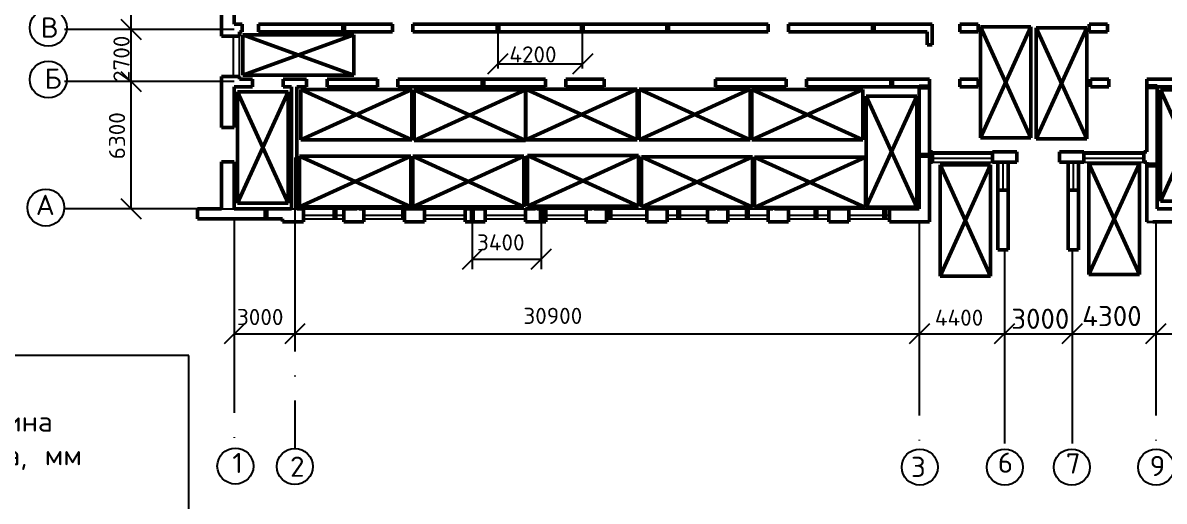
# Model space of a CAD drawing. Header units: millimetres. Extents: x 707 to 5070, y -235 to 1028.
# Drawn here: x 3931 to 4072.2, y 105.2 to 164.4 of the extents above; entities that cross this region are included whole.
import ezdxf

# ---------------------------------------------------------------- set-up
doc = ezdxf.new("R2010")
doc.units = ezdxf.units.MM
doc.linetypes.add('ACAD_ISO04W100', pattern=[30, 24, -3, 0, -3])

msp = doc.modelspace()

# ---------------------------------------------------------------- linework, layer by layer
for p, q in [((3944.4236, 141.3993), (3944.4236, 201.4243)), ((3943.1736, 164.8493), (3945.6736, 162.3493)), ((3960.1947, 164.2493), (3970.6947, 164.2493)), ((3979.2947, 164.2493), (3989.7947, 164.2493)), ((4000.2947, 164.2493), (4010.7947, 164.2493)), ((3957.0947, 157.7743), (3957.0947, 162.7743)), ((3957.8447, 157.7743), (3957.8447, 162.7743)), ((3989.7947, 163.2993), (4000.2947, 163.2993)), ((3989.7947, 163.2993), (3989.7947, 158.7543)), ((4000.2947, 158.7543), (4000.2947, 163.2993)), ((4025.7697, 163.2993), (4036.2697, 163.2993)), ((3991.0447, 160.5698), (3988.5447, 158.0698)), ((4001.5447, 160.5698), (3999.0447, 158.0698)), ((3943.1736, 158.3993), (3945.6736, 155.8993)), ((3989.7947, 159.3198), (4000.2947, 159.3198)), ((3977.4447, 157.4493), (3987.9447, 157.4493)), ((4027.9947, 157.4493), (4038.4947, 157.4493)), ((4043.2197, 157.4493), (4043.2197, 157.1493)), ((4043.2197, 156.4993), (4043.2197, 156.9993)), ((4043.2197, 156.4993), (4043.2197, 156.7493)), ((4016.7447, 156.4993), (4016.9447, 156.4993)), ((4043.2197, 156.4993), (4043.2197, 147.9993)), ((4043.5947, 148.4493), (4051.0197, 148.4493)), ((4062.2947, 148.4493), (4069.7197, 148.4493)), ((4051.0197, 148.1743), (4043.5947, 148.1743)), ((4043.5947, 147.6743), (4051.0197, 147.6743)), ((4043.5947, 147.1743), (4051.0197, 147.1743)), ((4052.3072, 143.6993), (4052.3072, 147.1743)), ((4061.0072, 143.6993), (4061.0072, 147.1743)), ((4069.7197, 148.1743), (4062.2947, 148.1743)), ((4062.2947, 147.6743), (4069.7197, 147.6743)), ((4062.2947, 147.1743), (4069.7197, 147.1743)), ((3943.1736, 142.6493), (3945.6736, 140.1493)), ((3955.5947, 141.3993), (3957.1947, 141.3993)), ((3961.1447, 141.3993), (3969.6447, 141.3993)), ((3965.7447, 141.3993), (3970.7447, 141.3993)), ((3969.6447, 141.3993), (3978.1447, 141.3993)), ((3973.2447, 141.3993), (3978.2447, 141.3993)), ((3978.1447, 141.3993), (3986.6447, 141.3993)), ((3980.7447, 141.3993), (3985.7447, 141.3993)), ((3986.6447, 141.3993), (3995.1447, 141.3993)), ((3988.2447, 141.3993), (3993.2447, 141.3993)), ((3995.1447, 141.3993), (4003.6447, 141.3993)), ((3995.7447, 141.3993), (4000.7447, 141.3993)), ((4003.2447, 141.3993), (4008.2447, 141.3993)), ((4003.6447, 141.3993), (4012.1447, 141.3993)), ((4010.7447, 141.3993), (4015.7447, 141.3993)), ((4012.1447, 141.3993), (4020.6447, 141.3993)), ((4018.2447, 141.3993), (4023.2447, 141.3993)), ((4020.6447, 141.3993), (4029.1447, 141.3993)), ((4025.7447, 141.3993), (4030.7447, 141.3993)), ((4029.1447, 141.3993), (4037.6447, 141.3993)), ((4033.2447, 141.3993), (4038.2447, 141.3993)), ((3952.6447, 140.1357), (3961.1447, 140.1357)), ((3965.7447, 140.5993), (3970.7447, 140.5993)), ((3970.7447, 140.1243), (3965.7447, 140.1243)), ((3973.2447, 140.5993), (3978.2447, 140.5993)), ((3978.2447, 140.1243), (3973.2447, 140.1243)), ((3980.7447, 140.5993), (3985.7447, 140.5993)), ((3985.7447, 140.1243), (3980.7447, 140.1243)), ((3986.6447, 139.7993), (3986.6447, 133.9011)), ((3988.2447, 140.5993), (3993.2447, 140.5993)), ((3993.2447, 140.1243), (3988.2447, 140.1243)), ((3995.1447, 139.7993), (3995.1447, 133.9011)), ((3995.7447, 140.5993), (4000.7447, 140.5993)), ((4000.7447, 140.1243), (3995.7447, 140.1243)), ((4003.2447, 140.5993), (4008.2447, 140.5993)), ((4008.2447, 140.1243), (4003.2447, 140.1243)), ((4010.7447, 140.5993), (4015.7447, 140.5993)), ((4015.7447, 140.1243), (4010.7447, 140.1243)), ((4018.2447, 140.5993), (4023.2447, 140.5993)), ((4023.2447, 140.1243), (4018.2447, 140.1243)), ((4025.7447, 140.5993), (4030.7447, 140.5993)), ((4030.7447, 140.1243), (4025.7447, 140.1243)), ((4033.2447, 140.5993), (4038.2447, 140.5993)), ((4038.2447, 140.1243), (4033.2447, 140.1243)), ((3987.8947, 136.3954), (3985.3947, 133.8954)), ((3996.3947, 136.3954), (3993.8947, 133.8954)), ((3986.6447, 135.1454), (3995.1447, 135.1454)), ((3958.4447, 127.1592), (3955.9447, 124.6592)), ((3965.9447, 127.1592), (3963.4447, 124.6592)), ((4043.1947, 127.1592), (4040.6947, 124.6592)), ((4053.7197, 127.1592), (4051.2197, 124.6592)), ((4062.0947, 127.1592), (4059.5947, 124.6592)), ((4072.4447, 127.1592), (4069.9447, 124.6592)), ((3957.1947, 125.9092), (4142.0947, 125.9092)), ((3951.558, 123.2526), (3817.8326, 123.2526)), ((3951.558, 13.882), (3951.558, 123.2526))]:
    msp.add_line(p, q)
at = {"lineweight": 50}
for p, q in [((3955.5947, 162.7743), (3955.5947, 168.6743)), ((3957.1947, 168.6743), (3957.1947, 164.2493)), ((3958.1697, 164.2493), (3957.1947, 164.2493)), ((3958.1697, 163.2993), (3958.1697, 164.2493)), ((3976.7697, 164.2493), (3960.1947, 164.2493)), ((3960.1947, 164.2493), (3960.1947, 163.2993)), ((3962.9447, 164.2493), (3962.7822, 164.2493)), ((3976.7697, 163.2993), (3976.7697, 164.2493)), ((3979.2947, 164.2493), (4023.2447, 164.2493)), ((3979.2947, 163.2993), (3979.2947, 164.2493)), ((4023.2447, 164.2493), (4023.2447, 163.2993)), ((4025.7697, 164.2493), (4043.5447, 164.2493)), ((4025.7697, 163.2993), (4025.7697, 164.2493)), ((4026.4197, 164.2493), (4026.2197, 164.2493)), ((4042.0697, 164.2493), (4041.8697, 164.2493)), ((4043.5447, 163.2993), (4043.5447, 164.2493)), ((4046.9697, 164.2493), (4049.2197, 164.2493)), ((4046.9697, 163.2993), (4046.9697, 164.2493)), ((4048.1697, 164.2493), (4048.3697, 164.2493)), ((4049.2197, 164.2493), (4049.2197, 163.2993)), ((4049.517, 163.9122), (4055.767, 163.9122)), ((4049.517, 150.1622), (4049.517, 163.9122)), ((4049.517, 163.9122), (4055.767, 150.1622)), ((4055.767, 163.9122), (4049.517, 150.1622)), ((4055.767, 163.9122), (4055.767, 150.1622)), ((4056.409, 163.8101), (4062.659, 163.8101)), ((4056.409, 150.0601), (4056.409, 163.8101)), ((4056.409, 163.8101), (4062.659, 150.0601)), ((4062.659, 163.8101), (4056.409, 150.0601)), ((4062.659, 163.8101), (4062.659, 150.0601)), ((4062.9697, 164.2493), (4062.9697, 163.2993)), ((4064.7197, 164.2493), (4062.9697, 164.2493)), ((4065.2197, 164.2493), (4064.7197, 164.2493)), ((4065.2197, 163.2993), (4065.2197, 164.2493)), ((4065.2197, 163.2993), (4065.2197, 164.2493)), ((3955.5947, 162.7743), (3957.8447, 162.7743)), ((3955.5947, 162.7743), (3955.5947, 162.7743)), ((3957.1947, 162.7743), (3955.5947, 162.7743)), ((3957.8447, 163.2993), (3958.1697, 163.2993)), ((3957.8447, 162.7743), (3957.8447, 163.2993)), ((3972.0055, 162.9381), (3958.2555, 162.9381)), ((3958.2555, 162.9381), (3958.2555, 157.9491)), ((3958.2555, 157.9491), (3972.0055, 162.9381)), ((3958.2555, 162.9381), (3972.0055, 157.9381)), ((3960.1947, 163.2993), (3976.7697, 163.2993)), ((3972.0055, 157.9381), (3972.0055, 162.9381)), ((4023.2447, 163.2993), (3979.2947, 163.2993)), ((4042.9197, 163.2993), (4025.7697, 163.2993)), ((4042.9197, 163.2993), (4042.9197, 161.6993)), ((4043.5447, 161.6993), (4043.5447, 163.2993)), ((4046.9697, 163.4993), (4046.9697, 163.2993)), ((4049.2197, 163.2993), (4046.9697, 163.2993)), ((4062.9697, 163.2993), (4062.9697, 163.4993)), ((4062.9697, 163.2993), (4065.2197, 163.2993)), ((4062.9697, 163.2993), (4065.2197, 163.2993)), ((4042.9197, 161.6993), (4043.5447, 161.6993)), ((3955.5947, 151.4493), (3955.5947, 157.7743)), ((3955.5947, 157.7743), (3955.5947, 151.4493)), ((3957.8447, 157.7743), (3955.5947, 157.7743)), ((3957.8447, 157.7743), (3955.8447, 157.7743)), ((3957.8447, 157.7743), (3957.0947, 157.7743)), ((3957.8447, 157.7743), (3957.3447, 157.7743)), ((3957.8447, 157.4493), (3957.8447, 157.7743)), ((3959.4697, 157.4493), (3957.8447, 157.4493)), ((3958.2576, 157.9381), (3972.0076, 157.9381)), ((3959.4697, 157.4493), (3959.4697, 156.4993)), ((3963.2447, 157.4493), (3966.1447, 157.4493)), ((3963.2447, 156.4993), (3963.2447, 157.4493)), ((3966.1447, 157.4493), (3966.1447, 156.4993)), ((3968.6697, 157.4493), (3974.9197, 157.4493)), ((3968.6697, 156.4993), (3968.6697, 157.4493)), ((3974.9197, 157.4493), (3974.9197, 156.4993)), ((3977.4447, 157.4493), (3995.6947, 157.4493)), ((3977.4447, 156.4993), (3977.4447, 157.4493)), ((3995.6947, 157.4493), (3995.6947, 156.4993)), ((3998.2197, 157.4493), (4002.9697, 157.4493)), ((3998.2197, 156.4993), (3998.2197, 157.4493)), ((4002.9697, 157.4493), (4002.9697, 156.4993)), ((4016.7197, 157.4493), (4016.7197, 156.4993)), ((4025.4697, 157.4493), (4016.7197, 157.4493)), ((4025.4697, 157.4493), (4025.4697, 156.4993)), ((4027.9947, 157.4493), (4043.2197, 157.4493)), ((4027.9947, 156.4993), (4027.9947, 157.4493)), ((4043.2197, 157.4493), (4043.2197, 147.1743)), ((4046.9697, 157.4493), (4049.2197, 157.4493)), ((4046.9697, 156.4993), (4046.9697, 157.4493)), ((4049.2197, 157.4493), (4049.2197, 156.4993)), ((4063.1447, 157.4493), (4063.1447, 157.4493)), ((4063.1447, 157.4493), (4063.1447, 156.4993)), ((4065.3947, 157.4493), (4063.1447, 157.4493)), ((4065.3947, 156.4993), (4065.3947, 157.4493)), ((4073.6197, 157.4493), (4070.0947, 157.4493)), ((4070.0947, 157.4493), (4070.0947, 157.4493)), ((4070.0947, 148.4493), (4070.0947, 157.4493)), ((4070.0947, 156.7493), (4070.0947, 156.9993)), ((3957.1947, 156.4993), (3957.1947, 151.4493)), ((3959.4697, 156.4993), (3957.1947, 156.4993)), ((3957.6038, 142.1075), (3957.6038, 155.8575)), ((3957.6038, 155.8575), (3963.8538, 155.8575)), ((3963.8538, 155.8575), (3957.6038, 142.1075)), ((3957.6038, 155.8575), (3963.8538, 142.1075)), ((3964.2947, 156.4993), (3963.2447, 156.4993)), ((3963.8538, 155.8575), (3963.8538, 142.1075)), ((3964.2947, 145.1493), (3964.2947, 156.4993)), ((3964.2947, 141.3993), (3964.2947, 156.4993)), ((3964.9197, 156.4993), (3964.9197, 141.3993)), ((3966.1447, 156.4993), (3964.9197, 156.4993)), ((3979.1731, 156.1622), (3965.4231, 149.9122)), ((3965.4231, 156.1622), (3979.1731, 149.9122)), ((3965.4231, 149.9122), (3965.4231, 156.1622)), ((3965.4231, 156.1622), (3979.1731, 156.1622)), ((3974.9197, 156.4993), (3968.6697, 156.4993)), ((3972.4197, 156.4993), (3972.6197, 156.4993)), ((3995.6947, 156.4993), (3977.4447, 156.4993)), ((3979.1731, 156.1622), (3979.1731, 149.9122)), ((3993.2144, 156.0967), (3979.4644, 149.8467)), ((3979.4644, 156.0967), (3993.2144, 149.8467)), ((3979.4644, 149.8467), (3979.4644, 156.0967)), ((3979.4644, 156.0967), (3993.2144, 156.0967)), ((3993.2144, 156.0967), (3993.2144, 149.8467)), ((4007.0247, 156.1975), (3993.2747, 149.9475)), ((3993.2747, 156.1975), (4007.0247, 149.9475)), ((3993.2747, 149.9475), (3993.2747, 156.1975)), ((3993.2747, 156.1975), (4007.0247, 156.1975)), ((4002.9697, 156.4993), (3998.2197, 156.4993)), ((4007.0247, 156.1975), (4007.0247, 149.9475)), ((4021.0338, 156.1896), (4007.2838, 149.9396)), ((4007.2838, 156.1896), (4021.0338, 149.9396)), ((4007.2838, 149.9396), (4007.2838, 156.1896)), ((4007.2838, 156.1896), (4021.0338, 156.1896)), ((4016.7197, 156.4993), (4025.4697, 156.4993)), ((4021.0338, 156.1896), (4021.0338, 149.9396)), ((4034.9741, 156.1612), (4021.2241, 149.9112)), ((4021.2241, 156.1612), (4034.9741, 149.9112)), ((4021.2241, 149.9112), (4021.2241, 156.1612)), ((4021.2241, 156.1612), (4034.9741, 156.1612)), ((4041.9447, 156.4993), (4027.9947, 156.4993)), ((4034.9741, 156.1612), (4034.9741, 149.9112)), ((4041.6343, 155.3412), (4035.3843, 141.5912)), ((4035.3843, 155.3412), (4041.6343, 141.5912)), ((4035.3843, 141.5912), (4035.3843, 155.3412)), ((4035.3843, 155.3412), (4041.6343, 155.3412)), ((4035.3843, 155.3412), (4041.6343, 155.3412)), ((4041.6343, 155.3412), (4035.3843, 141.5912)), ((4035.3843, 155.3412), (4041.6343, 141.5912)), ((4035.3843, 141.5912), (4035.3843, 155.3412)), ((4041.6343, 155.3412), (4041.6343, 141.5912)), ((4041.6343, 155.3412), (4041.6343, 141.5912)), ((4041.9447, 141.3993), (4041.9447, 156.4993)), ((4047.9197, 156.4993), (4046.9697, 156.4993)), ((4049.2197, 156.4993), (4047.9197, 156.4993)), ((4063.1447, 156.4993), (4065.3947, 156.4993)), ((4071.3697, 156.4993), (4073.6197, 156.4993)), ((4071.3697, 141.3993), (4071.3697, 156.4993)), ((4071.771, 156.1032), (4078.021, 156.1032)), ((4071.771, 142.3532), (4071.771, 156.1032)), ((4071.771, 156.1032), (4078.021, 142.3532)), ((4078.021, 156.1032), (4071.771, 142.3532)), ((3955.5947, 151.4493), (3957.1947, 151.4493)), ((3979.1731, 149.9122), (3965.4231, 149.9122)), ((3993.2144, 149.8467), (3979.4644, 149.8467)), ((4007.0247, 149.9475), (3993.2747, 149.9475)), ((4021.0338, 149.9396), (4007.2838, 149.9396)), ((4034.9741, 149.9112), (4021.2241, 149.9112)), ((4055.767, 150.1622), (4049.517, 150.1622)), ((4062.659, 150.0601), (4056.409, 150.0601)), ((4043.2197, 148.4493), (4043.5947, 148.4493)), ((4043.2197, 147.1743), (4043.2197, 148.4493)), ((4043.5947, 148.4493), (4043.5947, 147.1743)), ((4051.0197, 148.4493), (4052.9447, 148.4493)), ((4051.0197, 147.1743), (4051.0197, 148.4493)), ((4054.0322, 148.4493), (4052.9447, 148.4493)), ((4054.0322, 147.1743), (4054.0322, 148.4493)), ((4059.2822, 147.1743), (4059.2887, 148.4493)), ((4059.2887, 148.4493), (4060.3697, 148.4493)), ((4060.3697, 148.4493), (4062.2947, 148.4493)), ((4062.2947, 148.4493), (4062.2947, 147.1743)), ((4069.7197, 148.4493), (4070.0947, 148.4493)), ((4069.7197, 147.1743), (4069.7197, 148.4493)), ((3957.1947, 147.2243), (3955.5947, 147.2243)), ((3955.5947, 141.3993), (3955.5947, 147.2243)), ((3957.1947, 147.2243), (3957.1947, 141.3993)), ((3965.2819, 141.6396), (3965.2819, 147.8896)), ((3965.2819, 147.8896), (3979.0319, 147.8896)), ((3965.2819, 147.8896), (3979.0319, 141.6396)), ((3979.0319, 147.8896), (3965.2819, 141.6396)), ((3979.0319, 147.8896), (3979.0319, 141.6396)), ((3993.0299, 147.901), (3979.2799, 141.651)), ((3979.2799, 147.901), (3993.0299, 141.651)), ((3979.2799, 141.651), (3979.2799, 147.901)), ((3979.2799, 147.901), (3993.0299, 147.901)), ((3993.0299, 147.901), (3993.0299, 141.651)), ((4007.2036, 147.9809), (3993.4536, 141.7309)), ((3993.4536, 147.9809), (4007.2036, 141.7309)), ((3993.4536, 141.7309), (3993.4536, 147.9809)), ((3993.4536, 147.9809), (4007.2036, 147.9809)), ((4007.2036, 147.9809), (4007.2036, 141.7309)), ((4021.3089, 147.8293), (4007.5589, 141.5793)), ((4007.5589, 147.8293), (4021.3089, 141.5793)), ((4007.5589, 141.5793), (4007.5589, 147.8293)), ((4007.5589, 147.8293), (4021.3089, 147.8293)), ((4021.3089, 147.8293), (4021.3089, 141.5793)), ((4035.2999, 147.7848), (4021.5499, 141.5348)), ((4021.5499, 147.7848), (4035.2999, 141.5348)), ((4021.5499, 141.5348), (4021.5499, 147.7848)), ((4021.5499, 147.7848), (4035.2999, 147.7848)), ((4035.2999, 147.7848), (4035.2999, 141.5348)), ((4043.5947, 147.1743), (4043.2197, 147.1743)), ((4043.2197, 146.8493), (4043.2197, 147.1743)), ((4043.5947, 147.1743), (4043.5947, 147.6743)), ((4051.0197, 147.1743), (4054.0322, 147.1743)), ((4051.6697, 136.3243), (4051.6697, 147.1743)), ((4052.9447, 147.1743), (4052.9447, 143.6993)), ((4052.9447, 147.1743), (4052.9447, 136.3243)), ((4062.2947, 147.1743), (4059.2822, 147.1743)), ((4060.3697, 147.1743), (4060.3697, 136.3243)), ((4061.6447, 147.1743), (4061.6447, 143.6993)), ((4061.6447, 136.3243), (4061.6447, 147.1743)), ((4062.9241, 147.0057), (4069.1741, 147.0057)), ((4062.9241, 133.2557), (4062.9241, 147.0057)), ((4062.9241, 147.0057), (4069.1741, 133.2557)), ((4069.1741, 147.0057), (4062.9241, 133.2557)), ((4069.1741, 147.0057), (4069.1741, 133.2557)), ((4069.7197, 147.6743), (4069.7197, 148.1743)), ((4069.7197, 147.1743), (4070.0947, 147.1743)), ((4070.0947, 147.1743), (4070.0947, 146.8493)), ((4043.2197, 141.0743), (4043.2197, 146.8493)), ((4044.5128, 146.8141), (4050.7628, 146.8141)), ((4044.5128, 133.0641), (4044.5128, 146.8141)), ((4044.5128, 146.8141), (4050.7628, 133.0641)), ((4050.7628, 146.8141), (4044.5128, 133.0641)), ((4050.7628, 146.8141), (4050.7628, 133.0641)), ((4070.0947, 146.8493), (4070.0947, 141.0743)), ((4052.9447, 143.6993), (4051.6697, 143.6993)), ((4061.6447, 143.6993), (4060.3697, 143.6993)), ((3952.6447, 141.3993), (3955.5947, 141.3993)), ((3952.6447, 140.1357), (3952.6447, 141.3993)), ((3957.1947, 141.3993), (3964.2947, 141.3993)), ((3963.8538, 142.1075), (3957.6038, 142.1075)), ((3964.9197, 141.3993), (3965.7447, 141.3993)), ((3979.0319, 141.6396), (3965.2819, 141.6396)), ((3965.7447, 139.7993), (3965.7447, 141.3993)), ((3970.7447, 141.3993), (3972.4197, 141.3993)), ((3970.7447, 141.3993), (3970.7447, 139.7993)), ((3972.6197, 141.3993), (3973.2447, 141.3993)), ((3973.2447, 139.7993), (3973.2447, 141.3993)), ((3978.2447, 141.3993), (3980.7447, 141.3993)), ((3978.2447, 141.3993), (3978.2447, 139.7993)), ((3993.0299, 141.651), (3979.2799, 141.651)), ((3980.7447, 139.7993), (3980.7447, 141.3993)), ((3985.7447, 141.3993), (3988.2447, 141.3993)), ((3985.7447, 141.3993), (3985.7447, 139.7993)), ((3988.2447, 139.7993), (3988.2447, 141.3993)), ((3993.2447, 141.3993), (3994.4447, 141.3993)), ((3993.2447, 141.3993), (3993.2447, 139.7993)), ((4007.2036, 141.7309), (3993.4536, 141.7309)), ((3994.6447, 141.3993), (3995.7447, 141.3993)), ((3995.7447, 139.7993), (3995.7447, 141.3993)), ((4000.7447, 141.3993), (4001.4697, 141.3993)), ((4000.7447, 141.3993), (4000.7447, 139.7993)), ((4001.6697, 141.3993), (4003.2447, 141.3993)), ((4003.2447, 139.7993), (4003.2447, 141.3993)), ((4021.3089, 141.5793), (4007.5589, 141.5793)), ((4008.2447, 141.3993), (4010.7447, 141.3993)), ((4008.2447, 141.3993), (4008.2447, 139.7993)), ((4010.7447, 139.7993), (4010.7447, 141.3993)), ((4015.7447, 141.3993), (4016.7447, 141.3993)), ((4015.7447, 141.3993), (4015.7447, 139.7993)), ((4016.9447, 141.3993), (4018.2447, 141.3993)), ((4018.2447, 139.7993), (4018.2447, 141.3993)), ((4035.2999, 141.5348), (4021.5499, 141.5348)), ((4023.2447, 141.3993), (4023.8447, 141.3993)), ((4023.2447, 141.3993), (4023.2447, 139.7993)), ((4024.0447, 141.3993), (4025.7447, 141.3993)), ((4025.7447, 139.7993), (4025.7447, 141.3993)), ((4030.7447, 141.3993), (4033.2447, 141.3993)), ((4030.7447, 141.3993), (4030.7447, 139.7993)), ((4033.2447, 139.7993), (4033.2447, 141.3993)), ((4041.6343, 141.5912), (4035.3843, 141.5912)), ((4041.6343, 141.5912), (4035.3843, 141.5912)), ((4038.2447, 141.3993), (4041.9447, 141.3993)), ((4038.2447, 141.3993), (4038.2447, 140.1243)), ((4038.2447, 141.3993), (4038.2447, 139.7993)), ((4075.3947, 141.3993), (4071.3697, 141.3993)), ((4078.021, 142.3532), (4071.771, 142.3532)), ((3963.1697, 140.1357), (3952.6447, 140.1357)), ((3963.1697, 139.8107), (3963.1697, 140.1357)), ((3963.1697, 139.7993), (3965.7447, 139.7993)), ((3970.7447, 139.7993), (3973.2447, 139.7993)), ((3970.7447, 139.7993), (3973.2447, 139.7993)), ((3978.2447, 139.7993), (3980.7447, 139.7993)), ((3978.2447, 139.7993), (3980.7447, 139.7993)), ((3985.7447, 139.7993), (3988.2447, 139.7993)), ((3985.7447, 139.7993), (3988.2447, 139.7993)), ((3985.7447, 139.7993), (3985.7447, 139.7993)), ((3993.2447, 139.7993), (3995.7447, 139.7993)), ((3993.2447, 139.7993), (3995.7447, 139.7993)), ((4000.7447, 139.7993), (4003.2447, 139.7993)), ((4000.7447, 139.7993), (4003.2447, 139.7993)), ((4008.2447, 139.7993), (4010.7447, 139.7993)), ((4008.2447, 139.7993), (4010.7447, 139.7993)), ((4010.7447, 139.7993), (4010.7447, 139.7993)), ((4015.7447, 139.7993), (4018.2447, 139.7993)), ((4015.7447, 139.7993), (4018.2447, 139.7993)), ((4023.2447, 139.7993), (4025.7447, 139.7993)), ((4023.2447, 139.7993), (4025.7447, 139.7993)), ((4030.7447, 139.7993), (4033.2447, 139.7993)), ((4030.7447, 139.7993), (4033.2447, 139.7993)), ((4030.7447, 139.7993), (4030.7447, 139.7993)), ((4038.2447, 139.7993), (4041.9447, 139.7993)), ((4041.9447, 139.7993), (4043.2197, 139.7993)), ((4043.2197, 139.7993), (4042.4697, 139.7993)), ((4043.2197, 139.7993), (4042.7197, 139.7993)), ((4043.2197, 139.7993), (4043.2197, 141.0743)), ((4070.0947, 141.0743), (4070.0947, 139.7993)), ((4070.8447, 139.7993), (4075.3947, 139.7993)), ((4051.6697, 136.3243), (4052.4697, 136.3243)), ((4052.9447, 136.3243), (4051.6697, 136.3243)), ((4052.9447, 136.3243), (4052.4447, 136.3243)), ((4060.3697, 136.3243), (4061.6447, 136.3243)), ((4061.6447, 136.3243), (4060.8447, 136.3243)), ((4050.7628, 133.0641), (4044.5128, 133.0641)), ((4069.1741, 133.2557), (4062.9241, 133.2557))]:
    msp.add_line(p, q, dxfattribs=at)
at = {"lineweight": 70}
for p, q in [((3970.6947, 164.2493), (3970.6947, 163.2993)), ((3989.7947, 164.2493), (3989.7947, 163.2993)), ((4000.2947, 163.2993), (4000.2947, 164.2493)), ((4010.7947, 164.2493), (4010.7947, 163.2993)), ((4036.2697, 163.2993), (4036.2697, 164.2493)), ((3987.9447, 157.4493), (3987.9447, 156.4993)), ((4038.4947, 157.4493), (4038.4947, 156.4993)), ((4041.9447, 156.4993), (4043.2197, 156.4993)), ((4071.3697, 156.4993), (4070.0947, 156.4993)), ((4043.2197, 147.9993), (4041.9447, 147.9993)), ((4070.0947, 146.8493), (4071.3697, 146.8493)), ((3961.1447, 140.1357), (3961.1447, 141.3993)), ((3969.6447, 141.3993), (3969.6447, 140.1243)), ((3978.1447, 141.3993), (3978.1447, 140.1243)), ((3986.6447, 141.3993), (3986.6447, 139.7993)), ((3995.1447, 141.3993), (3995.1447, 139.7993)), ((4003.6447, 141.3993), (4003.6447, 140.1243)), ((4012.1447, 141.3993), (4012.1447, 140.1243)), ((4020.6447, 141.3993), (4020.6447, 140.1243)), ((4029.1447, 141.3993), (4029.1447, 140.1243)), ((4037.6447, 141.3993), (4037.6447, 140.1243))]:
    msp.add_line(p, q, dxfattribs=at)
at = {"lineweight": 35}
for p, q in [((4019.7697, 164.2493), (4009.2197, 164.2493)), ((4019.2697, 164.2493), (4019.0697, 164.2493)), ((4001.6447, 156.4993), (4001.8447, 156.4993)), ((4071.3697, 156.4993), (4071.3697, 150.2493)), ((4071.3697, 156.4993), (4071.3697, 141.3993)), ((3957.1947, 141.3993), (3957.1947, 145.1493)), ((3957.1947, 141.3993), (3964.2947, 141.3993)), ((4070.0947, 139.7993), (4071.1947, 139.7993)), ((4070.0947, 139.7993), (4070.8447, 139.7993))]:
    msp.add_line(p, q, dxfattribs=at)
at = {"linetype": 'ACAD_ISO04W100'}
for p, q in [((3957.1947, 163.5993), (3936.2025, 163.5993)), ((3957.1947, 157.1493), (3936.2025, 157.1493)), ((3964.6947, 147.7493), (3964.6947, 111.6828)), ((3952.6447, 141.3993), (3936.2025, 141.3993)), ((3957.1947, 140.1357), (3957.1947, 111.6828)), ((4041.9447, 139.7993), (4041.9447, 111.6828)), ((4071.1947, 139.7993), (4071.1947, 111.6828)), ((4052.4697, 136.3243), (4052.4697, 111.6828)), ((4060.8447, 136.3243), (4060.8447, 111.6828))]:
    msp.add_line(p, q, dxfattribs=at)
for centre, radius in [((3934.1863, 163.7999), 2.287), ((3934.1863, 157.3963), 2.287), ((3933.881, 141.5399), 2.287), ((3957.3292, 109.5505), 2.2306), ((3964.6831, 109.5008), 2.2306), ((4041.9991, 109.4279), 2.2306), ((4052.5404, 109.4097), 2.2306), ((4060.8061, 109.4133), 2.2306), ((4071.2417, 109.417), 2.2306)]:
    msp.add_circle(centre, radius)

# ---------------------------------------------------------------- texts
at = {"attachment_point": 1}
for s, insert, char_height, width in [('{\\Ftxt.shx|c204;В}', (3933.2631, 165.0753), 2.5, 8.55033), ('{\\Ftxt.shx|c204;4200}', (3991.2239, 161.4972), 2, 7.576418), ('{\\Ftxt.shx|c204;Б}', (3933.7096, 158.7568), 2.5, 6.165817), ('{\\Ftxt.shx|c204;А}', (3932.6413, 143.13), 2.5, 6.850907), ('{\\Ftxt.shx|c204;3400}', (3987.2242, 138.2275), 2, 7.576418), ('{\\Ftxt.shx|c204;3000}', (3957.5301, 128.9957), 2, 7.029962), ('{\\Ftxt.shx|c204;30900}', (3992.9627, 129.1409), 2, 12.601129), ('{\\Ftxt.shx|c204;4400}', (4043.8735, 128.9161), 2, 7.538175), ('{\\Ftxt.shx|c204;3000}', (4053.3243, 129.0285), 2.5, 7.200648), ('{\\Ftxt.shx|c204;4300}', (4062.1001, 129.3657), 2.5, 7.988214), ('{\\Ftxt.shx|c204;Величина допуска, мм}', (3918.5493, 116.3178), 2.5, 28.217246), ('{\\Ftxt.shx|c204;1}', (3956.9612, 111.1825), 2.5, 5.138179), ('{\\Ftxt.shx|c204;2}', (3964.0975, 110.724), 2.5, 8.906179), ('{\\Ftxt.shx|c204;3}', (4040.9158, 110.6941), 2.5, 5.138181), ('{\\Ftxt.shx|c204;6}', (4051.6681, 111.2224), 2.5, 5.138179), ('{\\Ftxt.shx|c204;7}', (4060.0731, 111.1167), 2.5, 6.165815), ('{\\Ftxt.shx|c204;9}', (4070.4536, 110.8073), 2.5, 10.85262)]:
    msp.add_mtext(s, dxfattribs=dict(at, insert=insert, char_height=char_height, width=width))
at = {"char_height": 2, "width": 25.30382, "attachment_point": 1, "rotation": 90}
for s, insert in [('{\\Ftxt.shx|c204;2700}', (3942.2426, 157.088)), ('{\\Ftxt.shx|c204;6300}', (3941.6861, 147.5187))]:
    msp.add_mtext(s, dxfattribs=dict(at, insert=insert))

doc.saveas('drawing.dxf')
